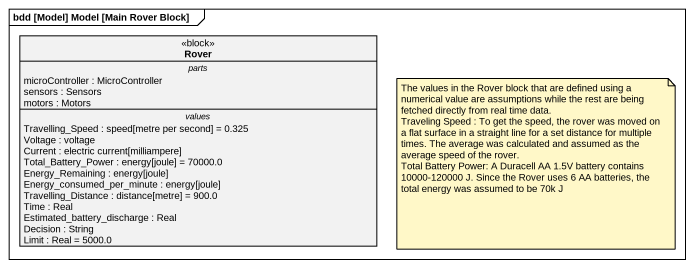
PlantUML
@startuml
mainframe bdd [Model] Model [Main Rover Block]
hide circle
hide empty members
class Rover <<block>> {
  -- parts --
  microController : MicroController
  sensors : Sensors
  motors : Motors
  -- values --
  Travelling_Speed : speed[metre per second] = 0.325
  Voltage : voltage
  Current : electric current[milliampere]
  Total_Battery_Power : energy[joule] = 70000.0
  Energy_Remaining : energy[joule]
  Energy_consumed_per_minute : energy[joule]
  Travelling_Distance : distance[metre] = 900.0
  Time : Real
  Estimated_battery_discharge : Real
  Decision : String
  Limit : Real = 5000.0
}
note as N1
  The values in the Rover block that are defined using a numerical value are assumptions while the rest are being fetched directly from real time data.
  Traveling Speed : To get the speed, the rover was moved on a flat surface in a straight line for a set distance for multiple times. The average was calculated and assumed as the average speed of the rover.
  Total Battery Power: A Duracell AA 1.5V battery contains 10000-120000 J. Since the Rover uses 6 AA batteries, the total energy was assumed to be 70k J
end note
@enduml
